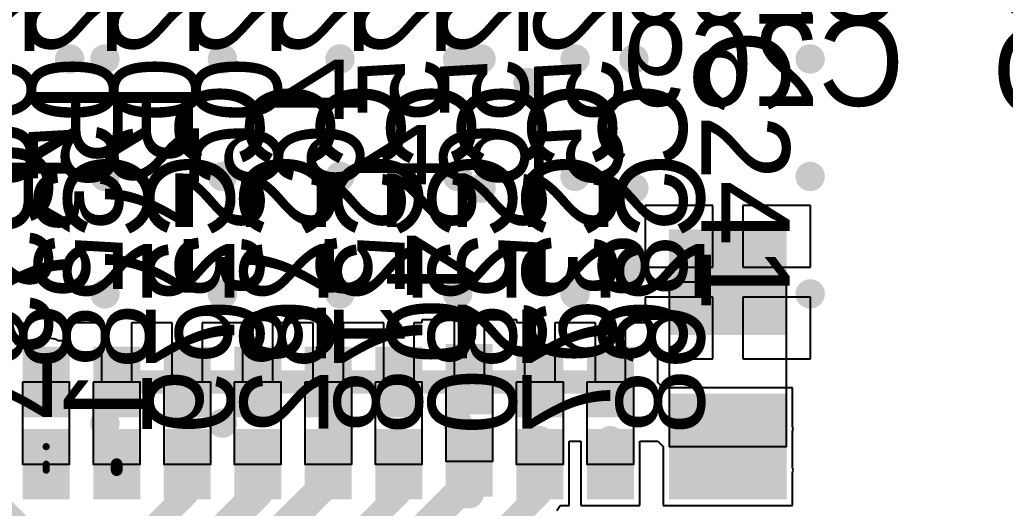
# Model space of a CAD drawing. Header units: millimetres. Extents: x 15 to 122, y 23 to 96.
# Drawn here: x 58.78 to 67.16, y 67.37 to 71.53 of the extents above; entities that cross this region are included whole.
import ezdxf

# ---------------------------------------------------------------- set-up
doc = ezdxf.new("R2010")
doc.units = ezdxf.units.MM
for name, color, linetype in [('BottomLayer', 5, 'Continuous'), ('BottomOverlay', 54, 'Continuous'), ('TopLayer', 1, 'Continuous'), ('TopOverlay', 2, 'Continuous'), ('TopPaste', 8, 'Continuous'), ('TopSolder', 216, 'Continuous'), ('Upper Modules', 80, 'Continuous')]:
    doc.layers.add(name, color=color, linetype=linetype)
doc.styles.get("Standard").update_dxf_attribs({"font": 'ARExthalf2.shx', "width": 0.1})

msp = doc.modelspace()

# ---------------------------------------------------------------- linework, layer by layer
at = {"layer": 'BottomLayer', "const_width": 0.12499848}
for points in [[(59.43750368, 71.19999983999999, 1), (59.56250215999999, 71.19999983999999, 1)], [(60.43750421999999, 71.19999983999999, 1), (60.5625027, 71.19999983999999, 1)], [(61.43750222, 71.19999983999999, 1), (61.56250069999999, 71.19999983999999, 1)], [(62.43750275999999, 71.19999983999999, 1), (62.56250124, 71.19999983999999, 1)], [(63.43750076, 71.19999983999999, 1), (63.56249923999999, 71.19999983999999, 1)], [(65.43750184, 71.19999983999999, 1), (65.56250032, 71.19999983999999, 1)], [(59.43750368, 70.1999993, 1), (59.56250215999999, 70.1999993, 1)], [(60.43750421999999, 70.1999993, 1), (60.5625027, 70.1999993, 1)], [(61.43750222, 70.1999993, 1), (61.56250069999999, 70.1999993, 1)], [(62.43750275999999, 70.1999993, 1), (62.56250124, 70.1999993, 1)], [(63.43750076, 70.20000184, 1), (63.56249923999999, 70.20000184, 1)], [(65.43750184, 70.20000184, 1), (65.56250032, 70.20000184, 1)], [(59.43750368, 69.2000013, 1), (59.56250215999999, 69.2000013, 1)], [(60.43750421999999, 69.2000013, 1), (60.5625027, 69.2000013, 1)], [(61.43750222, 69.2000013, 1), (61.56250069999999, 69.2000013, 1)], [(62.43750275999999, 69.2000013, 1), (62.56250124, 69.2000013, 1)], [(63.43750076, 69.2000013, 1), (63.56249923999999, 69.2000013, 1)], [(65.43750184, 69.2000013, 1), (65.56250032, 69.2000013, 1)], [(59.43750113999999, 68.10000096, 1), (59.56249962, 68.10000096, 1)], [(60.43750168, 68.10000096, 1), (60.56250016, 68.10000096, 1)], [(61.43749967999999, 68.10000096, 1), (61.56249816, 68.10000096, 1)], [(62.43750022, 68.10000096, 1), (62.5624987, 68.10000096, 1)]]:
    msp.add_lwpolyline(points, format="xyb", close=True, dxfattribs=at)
at = {"layer": 'TopLayer'}
for p, q in [((64.6729974, 69.95400029999999), (64.09599829999999, 69.95400029999999)), ((64.09599829999999, 69.95400029999999), (64.09599829999999, 69.4270011)), ((64.6729974, 69.4270011), (64.6729974, 69.95400029999999)), ((65.5039965, 69.95400029999999), (64.92699739999999, 69.95400029999999)), ((64.92699739999999, 69.95400029999999), (64.92699739999999, 69.4270011)), ((65.5039965, 69.4270011), (65.5039965, 69.95400029999999)), ((64.09599829999999, 69.4270011), (64.6729974, 69.4270011)), ((64.92699739999999, 69.4270011), (65.5039965, 69.4270011)), ((64.6729974, 69.1730011), (64.09599829999999, 69.1730011)), ((64.09599829999999, 69.1730011), (64.09599829999999, 68.9540023)), ((64.6729974, 68.6460019), (64.6729974, 69.1730011)), ((65.5039965, 69.1730011), (64.92699739999999, 69.1730011)), ((64.92699739999999, 69.1730011), (64.92699739999999, 68.6460019)), ((65.5039965, 68.6460019), (65.5039965, 69.1730011)), ((58.80399973999999, 68.9540023), (58.52700004, 68.9540023)), ((58.80399973999999, 68.8000021), (58.80399973999999, 68.9540023)), ((59.47299764, 68.9540023), (59.19599794, 68.9540023)), ((59.19599794, 68.9540023), (59.19599794, 68.8000021)), ((59.47299764, 68.4500028), (59.47299764, 68.9540023)), ((60.07299897999999, 68.9540023), (59.72699763999999, 68.9540023)), ((59.72699763999999, 68.9540023), (59.72699763999999, 68.4500028)), ((60.07299897999999, 68.4500028), (60.07299897999999, 68.9540023)), ((60.39599808, 68.9540023), (60.32699898, 68.9540023)), ((60.32699898, 68.9540023), (60.32699898, 68.4500028)), ((60.67299778, 68.95400484), (60.39599808, 68.95400484)), ((60.39599808, 68.95400484), (60.39599808, 68.9540023)), ((60.67299778, 68.45000533999999), (60.67299778, 68.95400484)), ((61.20399748, 68.95400484), (60.92699777999999, 68.95400484)), ((60.92699777999999, 68.95400484), (60.92699777999999, 68.45000533999999)), ((61.20399748, 68.9540023), (61.20399748, 68.95400484)), ((61.27299911999999, 68.9540023), (61.20399748, 68.9540023)), ((61.27299911999999, 68.4500028), (61.27299911999999, 68.9540023)), ((61.59599822, 68.9540023), (61.52699912, 68.9540023)), ((61.52699912, 68.9540023), (61.52699912, 68.4500028)), ((61.87299792, 68.95400484), (61.59599822, 68.95400484)), ((61.59599822, 68.95400484), (61.59599822, 68.9540023)), ((61.87299792, 68.45000533999999), (61.87299792, 68.95400484)), ((62.19599956, 68.95400484), (62.12699791999999, 68.95400484)), ((62.12699791999999, 68.95400484), (62.12699791999999, 68.45000533999999)), ((62.47299925999999, 68.97900098), (62.19599956, 68.97900098)), ((62.19599956, 68.97900098), (62.19599956, 68.95400484)), ((62.47299925999999, 68.47500148), (62.47299925999999, 68.97900098)), ((63.00399896, 68.97900098), (62.72699926, 68.97900098)), ((62.72699926, 68.97900098), (62.72699926, 68.47500148)), ((63.00399896, 68.9540023), (63.00399896, 68.97900098)), ((63.07299806, 68.9540023), (63.00399896, 68.9540023)), ((63.07299806, 68.4500028), (63.07299806, 68.9540023)), ((63.67299939999999, 68.9540023), (63.32699805999999, 68.9540023)), ((63.32699805999999, 68.9540023), (63.32699805999999, 68.4500028)), ((63.67299939999999, 68.4500028), (63.67299939999999, 68.9540023)), ((64.09599829999999, 68.9540023), (63.9269994, 68.9540023)), ((63.9269994, 68.9540023), (63.9269994, 68.4500028)), ((58.89433992, 68.8000021), (58.80399973999999, 68.8000021)), ((58.91221135999999, 68.81194264), (58.89433992, 68.8000021)), ((59.00000137999999, 68.82940513999999), (58.91221135999999, 68.81194264)), ((59.08779139999999, 68.81194264), (59.00000137999999, 68.82940513999999)), ((59.10566283999999, 68.8000021), (59.08779139999999, 68.81194264)), ((59.19599794, 68.8000021), (59.10566283999999, 68.8000021)), ((64.20399909999999, 68.44600229999999), (64.20399909999999, 68.6460019)), ((64.20399909999999, 68.6460019), (64.6729974, 68.6460019)), ((64.92699739999999, 68.6460019), (65.5039965, 68.6460019)), ((59.72699763999999, 68.4500028), (59.47299764, 68.4500028)), ((60.32699898, 68.4500028), (60.07299897999999, 68.4500028)), ((60.92699777999999, 68.45000533999999), (60.67299778, 68.45000533999999)), ((61.52699912, 68.4500028), (61.27299911999999, 68.4500028)), ((62.12699791999999, 68.45000533999999), (61.87299792, 68.45000533999999)), ((62.72699926, 68.47500148), (62.47299925999999, 68.47500148)), ((63.32699805999999, 68.4500028), (63.07299806, 68.4500028)), ((63.9269994, 68.4500028), (63.67299939999999, 68.4500028)), ((64.25000104, 68.40000289999999), (64.20399909999999, 68.44600229999999)), ((64.27471016, 68.40000035999999), (64.25000104, 68.40000289999999)), ((64.2747127, 68.40000289999999), (64.27471016, 68.40000035999999)), ((64.27471523999999, 68.40000035999999), (64.2747127, 68.40000289999999)), ((65.3499963, 68.40000035999999), (64.27471523999999, 68.40000035999999)), ((65.3499963, 68.07216763999999), (65.3499963, 68.40000035999999)), ((65.35440573999999, 68.05000106), (65.3499963, 68.07216763999999)), ((65.3499963, 68.02783448), (65.35440573999999, 68.05000106)), ((65.3499963, 67.72216834), (65.3499963, 68.02783448)), ((63.44999756, 67.40000236), (63.44999756, 67.9460033)), ((63.44999756, 67.9460033), (63.5499999, 67.9460033)), ((63.5499999, 67.9460033), (63.5499999, 67.40000236)), ((64.04999889999999, 67.40000236), (64.04999889999999, 67.9460033)), ((64.04999889999999, 67.9460033), (64.17928236, 67.9460033)), ((64.17928236, 67.9460033), (64.1792849, 67.94600075999999)), ((64.1792849, 67.94600075999999), (64.17928744, 67.9460033)), ((64.17928744, 67.9460033), (64.20399656, 67.94600075999999)), ((64.20399656, 67.94600075999999), (64.24999849999999, 67.90000135999999)), ((64.24999849999999, 67.90000135999999), (64.24999849999999, 67.40000236)), ((65.35440573999999, 67.70000175999999), (65.3499963, 67.72216834)), ((65.3499963, 67.67783518), (65.35440573999999, 67.70000175999999)), ((65.3499963, 67.40000236), (65.3499963, 67.67783518)), ((63.34419386, 67.35580636), (63.37372389999999, 67.40000236)), ((63.37372389999999, 67.40000236), (63.44999756, 67.40000236)), ((63.5499999, 67.40000236), (64.04999889999999, 67.40000236)), ((64.24999849999999, 67.40000236), (65.3499963, 67.40000236))]:
    msp.add_line(p, q, dxfattribs=at)
for points, const_width in [([(59.13750174, 71.19999983999999, 1), (59.26250022, 71.19999983999999, 1)], 0.12499848), ([(62.63750236, 71.19999983999999, 1), (62.76250083999999, 71.19999983999999, 1)], 0.12499848), ([(63.9375023, 71.19999983999999, 1), (64.06250078, 71.19999983999999, 1)], 0.12499848), ([(63.03750156, 71.00000023999999, 1), (63.16250004, 71.00000023999999, 1)], 0.12499848), ([(62.63750236, 70.0999995, 1), (62.76250083999999, 70.0999995, 1)], 0.12499848), ([(63.9375023, 70.0999995, 1), (64.06250078, 70.0999995, 1)], 0.12499848), ([(64.4875012, 69.57499928, 1), (64.61249968, 69.57499928, 1)], 0.12499848), ([(64.7875006, 69.57499928, 1), (64.91249908, 69.57499928, 1)], 0.12499848), ([(65.06250132, 69.57500182, 1), (65.1874998, 69.57500182, 1)], 0.12499848), ([(63.9375023, 69.4000009, 1), (64.06250078, 69.4000009, 1)], 0.12499848), ([(65.06250132, 69.27500241999999, 1), (65.1874998, 69.27500241999999, 1)], 0.12499848), ([(65.06250132, 68.97500302, 1), (65.1874998, 68.97500302, 1)], 0.12499848), ([(58.93750214, 68.59999995999999, 1), (59.06250061999999, 68.59999995999999, 1)], 0.12499848), ([(59.53750093999999, 68.57500381999999, 1), (59.66249942, 68.57500381999999, 1)], 0.12499848), ([(60.13750228, 68.57500381999999, 1), (60.26250075999999, 68.57500381999999, 1)], 0.12499848), ([(61.33750242, 68.57500381999999, 1), (61.46250089999999, 68.57500381999999, 1)], 0.12499848), ([(61.93750121999999, 68.57500381999999, 1), (62.0624997, 68.57500381999999, 1)], 0.12499848), ([(62.53750255999999, 68.6000025, 1), (62.66250104, 68.6000025, 1)], 0.12499848), ([(63.13750135999999, 68.57500381999999, 1), (63.26249984, 68.57500381999999, 1)], 0.12499848), ([(63.73750269999999, 68.57500381999999, 1), (63.86250118, 68.57500381999999, 1)], 0.12499848), ([(59.54999773999999, 68.4500028, 1), (59.64999753999999, 68.4500028, 1)], 0.0999998), ([(60.14999907999999, 68.4500028, 1), (60.24999888, 68.4500028, 1)], 0.0999998), ([(60.14999907999999, 68.4500028, 1), (60.24999888, 68.4500028, 1)], 0.0999998), ([(61.34999921999999, 68.4500028, 1), (61.44999902, 68.4500028, 1)], 0.0999998), ([(61.34999921999999, 68.4500028, 1), (61.44999902, 68.4500028, 1)], 0.0999998), ([(63.14999816, 68.4500028, 1), (63.24999795999999, 68.4500028, 1)], 0.0999998), ([(63.14999816, 68.4500028, 1), (63.24999795999999, 68.4500028, 1)], 0.0999998), ([(63.74999949999999, 68.4500028, 1), (63.84999929999999, 68.4500028, 1)], 0.0999998), ([(59.53750093999999, 68.32500178, 1), (59.66249942, 68.32500178, 1)], 0.12499848), ([(60.13750228, 68.32500178, 1), (60.26250075999999, 68.32500178, 1)], 0.12499848), ([(61.33750242, 68.32500178, 1), (61.46250089999999, 68.32500178, 1)], 0.12499848), ([(61.93750121999999, 68.32500178, 1), (62.0624997, 68.32500178, 1)], 0.12499848), ([(62.53750255999999, 68.35000045999999, 1), (62.66250104, 68.35000045999999, 1)], 0.12499848), ([(63.13750135999999, 68.32500178, 1), (63.26249984, 68.32500178, 1)], 0.12499848), ([(63.73750269999999, 68.32500178, 1), (63.86250118, 68.32500178, 1)], 0.12499848), ([(65.06250132, 68.05000106, 1), (65.1874998, 68.05000106, 1)], 0.12499848), ([(61.93750121999999, 67.95000126, 1), (62.0624997, 67.95000126, 1)], 0.12499848), ([(61.94999802, 67.95000126, 1), (62.04999781999999, 67.95000126, 1)], 0.0999998), ([(63.13750135999999, 67.95000126, 1), (63.26249984, 67.95000126, 1)], 0.12499848), ([(63.73750269999999, 67.95000126, 1), (63.86250118, 67.95000126, 1)], 0.12499848), ([(58.98474868, 67.89999882, 1), (59.015249, 67.89999882, 1)], 0.03050032), ([(58.98474868, 67.89999882, 1), (59.015249, 67.89999882, 1)], 0.03050032), ([(58.98475122, 67.90000135999999, 1), (59.01525153999999, 67.90000135999999, 1)], 0.03050032), ([(58.98475122, 67.90000135999999, 1), (59.01525153999999, 67.90000135999999, 1)], 0.03050032), ([(60.13750228, 67.80000156, 1), (60.26250075999999, 67.80000156, 1)], 0.12499848), ([(60.73749854, 67.79999902, 1), (60.86249702, 67.79999902, 1)], 0.12499848), ([(60.73749854, 67.79999902, 1), (60.86249702, 67.79999902, 1)], 0.12499848), ([(60.73750107999999, 67.80000156, 1), (60.86249956, 67.80000156, 1)], 0.12499848), ([(61.33750242, 67.80000156, 1), (61.46250089999999, 67.80000156, 1)], 0.12499848), ([(61.33750242, 67.80000156, 1), (61.46250089999999, 67.80000156, 1)], 0.12499848), ([(60.14999907999999, 67.79999902, 1), (60.24999888, 67.79999902, 1)], 0.0999998), ([(60.14999907999999, 67.79999902, 1), (60.24999888, 67.79999902, 1)], 0.0999998), ([(60.14999907999999, 67.75000166, 1), (60.24999888, 67.75000166, 1)], 0.0999998), ([(60.15000162, 67.80000156, 1), (60.25000142, 67.80000156, 1)], 0.0999998), ([(60.15000162, 67.80000156, 1), (60.25000142, 67.80000156, 1)], 0.0999998), ([(60.15000162, 67.75000166, 1), (60.25000142, 67.75000166, 1)], 0.0999998), ([(60.15000162, 67.75000166, 1), (60.25000142, 67.75000166, 1)], 0.0999998), ([(60.73749854, 67.75000419999999, 1), (60.86249702, 67.75000419999999, 1)], 0.12499848), ([(60.73749854, 67.75000419999999, 1), (60.86249702, 67.75000419999999, 1)], 0.12499848), ([(60.73750107999999, 67.75000419999999, 1), (60.86249956, 67.75000419999999, 1)], 0.12499848), ([(60.73750107999999, 67.75000419999999, 1), (60.86249956, 67.75000419999999, 1)], 0.12499848), ([(60.73750107999999, 67.75000419999999, 1), (60.86249956, 67.75000419999999, 1)], 0.12499848), ([(61.33749988, 67.75000419999999, 1), (61.46249836, 67.75000419999999, 1)], 0.12499848), ([(61.33750242, 67.75000166, 1), (61.46250089999999, 67.75000166, 1)], 0.12499848), ([(61.33750242, 67.75000166, 1), (61.46250089999999, 67.75000166, 1)], 0.12499848), ([(61.94999802, 67.75000419999999, 1), (62.04999781999999, 67.75000419999999, 1)], 0.0999998), ([(61.94999802, 67.75000419999999, 1), (62.04999781999999, 67.75000419999999, 1)], 0.0999998), ([(63.1500007, 67.80000156, 1), (63.2500005, 67.80000156, 1)], 0.0999998), ([(63.1500007, 67.75000166, 1), (63.2500005, 67.75000166, 1)], 0.0999998), ([(63.1500007, 67.75000166, 1), (63.2500005, 67.75000166, 1)], 0.0999998), ([(58.93750214, 67.69999922, 1), (59.06250061999999, 67.69999922, 1)], 0.12499848), ([(58.98474868, 67.75000166, 1), (59.015249, 67.75000166, 1)], 0.03050032), ([(58.98475122, 67.75000166, 1), (59.01525153999999, 67.75000166, 1)], 0.03050032), ([(58.98475122, 67.75000166, 1), (59.01525153999999, 67.75000166, 1)], 0.03050032), ([(59.53750093999999, 67.70000175999999, 1), (59.66249942, 67.70000175999999, 1)], 0.12499848), ([(59.57499895999999, 67.75000166, 1), (59.62499631999999, 67.75000166, 1)], 0.0499999), ([(59.5750015, 67.74999912, 1), (59.62499886, 67.74999912, 1)], 0.0499999), ([(59.5750015, 67.74999912, 1), (59.62499886, 67.74999912, 1)], 0.0499999), ([(65.06250132, 67.70000175999999, 1), (65.1874998, 67.70000175999999, 1)], 0.12499848), ([(58.98475122, 67.69999922, 1), (59.01525153999999, 67.69999922, 1)], 0.03050032), ([(59.5750015, 67.70000175999999, 1), (59.62499886, 67.70000175999999, 1)], 0.0499999), ([(61.33749988, 67.6000045, 1), (61.46249836, 67.6000045, 1)], 0.12499848), ([(61.33749988, 67.6000045, 1), (61.46249836, 67.6000045, 1)], 0.12499848), ([(61.33750242, 67.60000196, 1), (61.46250089999999, 67.60000196, 1)], 0.12499848), ([(61.33750242, 67.60000196, 1), (61.46250089999999, 67.60000196, 1)], 0.12499848), ([(61.33750242, 67.60000196, 1), (61.46250089999999, 67.60000196, 1)], 0.12499848), ([(60.15000162, 67.49999962, 1), (60.25000142, 67.49999962, 1)], 0.0999998), ([(60.15000162, 67.49999962, 1), (60.25000142, 67.49999962, 1)], 0.0999998), ([(60.73750107999999, 67.49999962, 1), (60.86249956, 67.49999962, 1)], 0.12499848), ([(60.73750107999999, 67.49999962, 1), (60.86249956, 67.49999962, 1)], 0.12499848), ([(61.94999802, 67.49999708, 1), (62.04999781999999, 67.49999708, 1)], 0.0999998), ([(61.94999802, 67.49999708, 1), (62.04999781999999, 67.49999708, 1)], 0.0999998), ([(62.43750022, 67.49999962, 1), (62.5624987, 67.49999962, 1)], 0.12499848), ([(62.43750022, 67.49999962, 1), (62.5624987, 67.49999962, 1)], 0.12499848), ([(62.53750002, 67.49999962, 1), (62.6624985, 67.49999962, 1)], 0.12499848), ([(62.53750002, 67.49999962, 1), (62.6624985, 67.49999962, 1)], 0.12499848), ([(62.53750255999999, 67.49999962, 1), (62.66250104, 67.49999962, 1)], 0.12499848), ([(62.53750255999999, 67.49999962, 1), (62.66250104, 67.49999962, 1)], 0.12499848), ([(63.1500007, 67.49999962, 1), (63.2500005, 67.49999962, 1)], 0.0999998), ([(63.1500007, 67.49999962, 1), (63.2500005, 67.49999962, 1)], 0.0999998)]:
    msp.add_lwpolyline(points, format="xyb", close=True, dxfattribs=dict(at, const_width=const_width))
for points, const_width in [([(59.59999764, 68.4500028), (60.19999898, 68.4500028)], 0.1999996), ([(60.19999898, 68.4500028), (61.39999912, 68.4500028)], 0.1999996), ([(61.39999912, 68.4500028), (63.19999806, 68.4500028)], 0.1999996), ([(63.19999806, 68.4500028), (63.7999994, 68.4500028)], 0.1999996), ([(61.99999792, 67.75000419999999), (61.99999792, 67.95000126)], 0.1999996), ([(58.99999884, 67.89999882), (59.00000137999999, 67.90000135999999)], 0.06100063999999999), ([(58.99999884, 67.75000166), (58.99999884, 67.89999882)], 0.06100063999999999), ([(59.00000137999999, 67.75000166), (59.00000137999999, 67.90000135999999)], 0.06100063999999999), ([(60.79999778, 67.75000419999999), (60.79999778, 67.79999902)], 0.2499995), ([(60.80000032, 67.75000419999999), (60.80000032, 67.80000156)], 0.2499995), ([(61.40000165999999, 67.75000166), (61.40000165999999, 67.80000156)], 0.2499995), ([(60.19999898, 67.79999902), (60.20000151999999, 67.80000156)], 0.1999996), ([(60.19999898, 67.75000166), (60.19999898, 67.79999902)], 0.1999996), ([(60.20000151999999, 67.75000166), (60.20000151999999, 67.80000156)], 0.1999996), ([(60.20000151999999, 67.49999962), (60.20000151999999, 67.75000166)], 0.1999996), ([(60.79999778, 67.75000419999999), (60.80000032, 67.75000419999999)], 0.2499995), ([(60.80000032, 67.49999962), (60.80000032, 67.75000419999999)], 0.2499995), ([(61.39999912, 67.6000045), (61.39999912, 67.75000419999999)], 0.2499995), ([(61.40000165999999, 67.60000196), (61.40000165999999, 67.75000166)], 0.2499995), ([(61.99999792, 67.49999708), (61.99999792, 67.75000419999999)], 0.1999996), ([(63.2000006, 67.75000166), (63.2000006, 67.80000156)], 0.1999996), ([(63.2000006, 67.49999962), (63.2000006, 67.75000166)], 0.1999996), ([(59.00000137999999, 67.69999922), (59.00000137999999, 67.75000166)], 0.06100063999999999), ([(59.59999764, 67.75000166), (59.60000017999999, 67.74999912)], 0.0999998), ([(59.60000017999999, 67.70000175999999), (59.60000017999999, 67.74999912)], 0.0999998), ([(58.40000003999999, 67.60000196), (59.00000137999999, 67.00000062)], 0.1999996), ([(60.60000072, 66.80000102), (61.40000165999999, 67.60000196)], 0.2499995), ([(61.39999912, 67.6000045), (61.40000165999999, 67.60000196)], 0.2499995), ([(59.79999977999999, 67.09999787999999), (60.20000151999999, 67.49999962)], 0.1999996), ([(60.20000151999999, 66.90000082), (60.80000032, 67.49999962)], 0.2499995), ([(61.40000165999999, 66.90000082), (61.99999792, 67.49999708)], 0.1999996), ([(61.80000086, 66.80000102), (62.49999946, 67.49999962)], 0.2499995), ([(62.49999946, 67.49999962), (62.59999926, 67.49999962)], 0.2499995), ([(62.59999926, 67.49999962), (62.60000179999999, 67.49999962)], 0.2499995), ([(62.59999926, 66.89999827999999), (63.2000006, 67.49999962)], 0.1999996)]:
    msp.add_lwpolyline(points, dxfattribs=dict(at, const_width=const_width))
for points in [[(65.2499965, 69.7000003), (64.3499983, 69.7000003), (65.2499965, 68.90000189999999), (64.3499983, 68.90000189999999)], [(59.14999854, 68.7000023), (58.84999913999999, 68.7000023), (59.14999854, 68.20000329999999), (58.84999913999999, 68.20000329999999)], [(59.74999734, 68.7000023), (59.44999794, 68.7000023), (59.74999734, 68.20000329999999), (59.44999794, 68.20000329999999)], [(60.34999868, 68.7000023), (60.04999927999999, 68.7000023), (60.34999868, 68.20000329999999), (60.04999927999999, 68.20000329999999)], [(60.94999747999999, 68.70000483999999), (60.64999808, 68.70000483999999), (60.94999747999999, 68.20000584), (60.64999808, 68.20000584)], [(61.54999882, 68.7000023), (61.24999941999999, 68.7000023), (61.54999882, 68.20000329999999), (61.24999941999999, 68.20000329999999)], [(62.14999761999999, 68.70000483999999), (61.84999822, 68.70000483999999), (62.14999761999999, 68.20000584), (61.84999822, 68.20000584)], [(62.74999896, 68.72500097999999), (62.44999955999999, 68.72500097999999), (62.74999896, 68.22500198), (62.44999955999999, 68.22500198)], [(63.34999775999999, 68.7000023), (63.04999836, 68.7000023), (63.34999775999999, 68.20000329999999), (63.04999836, 68.20000329999999)], [(63.9499991, 68.7000023), (63.6499997, 68.7000023), (63.9499991, 68.20000329999999), (63.6499997, 68.20000329999999)], [(65.2499965, 68.30000056), (64.3499983, 68.30000056), (65.2499965, 67.50000216), (64.3499983, 67.50000216)], [(62.74999896, 68.02499983999999), (62.44999955999999, 68.02499983999999), (62.74999896, 67.52500083999999), (62.44999955999999, 67.52500083999999)], [(59.14999854, 68.00000116), (58.84999913999999, 68.00000116), (59.14999854, 67.50000216), (58.84999913999999, 67.50000216)], [(59.74999734, 68.00000116), (59.44999794, 68.00000116), (59.74999734, 67.50000216), (59.44999794, 67.50000216)], [(60.34999868, 68.00000116), (60.04999927999999, 68.00000116), (60.34999868, 67.50000216), (60.04999927999999, 67.50000216)], [(60.94999747999999, 68.0000037), (60.64999808, 68.0000037), (60.94999747999999, 67.50000469999999), (60.64999808, 67.50000469999999)], [(61.54999882, 68.00000116), (61.24999941999999, 68.00000116), (61.54999882, 67.50000216), (61.24999941999999, 67.50000216)], [(62.14999761999999, 68.0000037), (61.84999822, 68.0000037), (62.14999761999999, 67.50000469999999), (61.84999822, 67.50000469999999)], [(63.34999775999999, 68.00000116), (63.04999836, 68.00000116), (63.34999775999999, 67.50000216), (63.04999836, 67.50000216)], [(63.9499991, 68.00000116), (63.6499997, 68.00000116), (63.9499991, 67.50000216), (63.6499997, 67.50000216)]]:
    msp.add_solid(points, dxfattribs=at)
at = {"layer": 'TopPaste'}
for points in [[(65.2499965, 69.7000003), (64.3499983, 69.7000003), (65.2499965, 68.90000189999999), (64.3499983, 68.90000189999999)], [(65.2499965, 69.7000003), (64.3499983, 69.7000003), (65.2499965, 68.90000189999999), (64.3499983, 68.90000189999999)], [(59.14999854, 68.7000023), (58.84999913999999, 68.7000023), (59.14999854, 68.20000329999999), (58.84999913999999, 68.20000329999999)], [(59.14999854, 68.7000023), (58.84999913999999, 68.7000023), (59.14999854, 68.20000329999999), (58.84999913999999, 68.20000329999999)], [(59.74999734, 68.7000023), (59.44999794, 68.7000023), (59.74999734, 68.20000329999999), (59.44999794, 68.20000329999999)], [(59.74999734, 68.7000023), (59.44999794, 68.7000023), (59.74999734, 68.20000329999999), (59.44999794, 68.20000329999999)], [(60.34999868, 68.7000023), (60.04999927999999, 68.7000023), (60.34999868, 68.20000329999999), (60.04999927999999, 68.20000329999999)], [(60.34999868, 68.7000023), (60.04999927999999, 68.7000023), (60.34999868, 68.20000329999999), (60.04999927999999, 68.20000329999999)], [(60.94999747999999, 68.70000483999999), (60.64999808, 68.70000483999999), (60.94999747999999, 68.20000584), (60.64999808, 68.20000584)], [(60.94999747999999, 68.70000483999999), (60.64999808, 68.70000483999999), (60.94999747999999, 68.20000584), (60.64999808, 68.20000584)], [(61.54999882, 68.7000023), (61.24999941999999, 68.7000023), (61.54999882, 68.20000329999999), (61.24999941999999, 68.20000329999999)], [(61.54999882, 68.7000023), (61.24999941999999, 68.7000023), (61.54999882, 68.20000329999999), (61.24999941999999, 68.20000329999999)], [(62.14999761999999, 68.70000483999999), (61.84999822, 68.70000483999999), (62.14999761999999, 68.20000584), (61.84999822, 68.20000584)], [(62.14999761999999, 68.70000483999999), (61.84999822, 68.70000483999999), (62.14999761999999, 68.20000584), (61.84999822, 68.20000584)], [(62.74999896, 68.72500097999999), (62.44999955999999, 68.72500097999999), (62.74999896, 68.22500198), (62.44999955999999, 68.22500198)], [(62.74999896, 68.72500097999999), (62.44999955999999, 68.72500097999999), (62.74999896, 68.22500198), (62.44999955999999, 68.22500198)], [(63.34999775999999, 68.7000023), (63.04999836, 68.7000023), (63.34999775999999, 68.20000329999999), (63.04999836, 68.20000329999999)], [(63.34999775999999, 68.7000023), (63.04999836, 68.7000023), (63.34999775999999, 68.20000329999999), (63.04999836, 68.20000329999999)], [(63.9499991, 68.7000023), (63.6499997, 68.7000023), (63.9499991, 68.20000329999999), (63.6499997, 68.20000329999999)], [(63.9499991, 68.7000023), (63.6499997, 68.7000023), (63.9499991, 68.20000329999999), (63.6499997, 68.20000329999999)], [(65.2499965, 68.30000056), (64.3499983, 68.30000056), (65.2499965, 67.50000216), (64.3499983, 67.50000216)], [(65.2499965, 68.30000056), (64.3499983, 68.30000056), (65.2499965, 67.50000216), (64.3499983, 67.50000216)], [(62.74999896, 68.02499983999999), (62.44999955999999, 68.02499983999999), (62.74999896, 67.52500083999999), (62.44999955999999, 67.52500083999999)], [(62.74999896, 68.02499983999999), (62.44999955999999, 68.02499983999999), (62.74999896, 67.52500083999999), (62.44999955999999, 67.52500083999999)], [(59.14999854, 68.00000116), (58.84999913999999, 68.00000116), (59.14999854, 67.50000216), (58.84999913999999, 67.50000216)], [(59.14999854, 68.00000116), (58.84999913999999, 68.00000116), (59.14999854, 67.50000216), (58.84999913999999, 67.50000216)], [(59.74999734, 68.00000116), (59.44999794, 68.00000116), (59.74999734, 67.50000216), (59.44999794, 67.50000216)], [(59.74999734, 68.00000116), (59.44999794, 68.00000116), (59.74999734, 67.50000216), (59.44999794, 67.50000216)], [(60.34999868, 68.00000116), (60.04999927999999, 68.00000116), (60.34999868, 67.50000216), (60.04999927999999, 67.50000216)], [(60.34999868, 68.00000116), (60.04999927999999, 68.00000116), (60.34999868, 67.50000216), (60.04999927999999, 67.50000216)], [(60.94999747999999, 68.0000037), (60.64999808, 68.0000037), (60.94999747999999, 67.50000469999999), (60.64999808, 67.50000469999999)], [(60.94999747999999, 68.0000037), (60.64999808, 68.0000037), (60.94999747999999, 67.50000469999999), (60.64999808, 67.50000469999999)], [(61.54999882, 68.00000116), (61.24999941999999, 68.00000116), (61.54999882, 67.50000216), (61.24999941999999, 67.50000216)], [(61.54999882, 68.00000116), (61.24999941999999, 68.00000116), (61.54999882, 67.50000216), (61.24999941999999, 67.50000216)], [(62.14999761999999, 68.0000037), (61.84999822, 68.0000037), (62.14999761999999, 67.50000469999999), (61.84999822, 67.50000469999999)], [(62.14999761999999, 68.0000037), (61.84999822, 68.0000037), (62.14999761999999, 67.50000469999999), (61.84999822, 67.50000469999999)], [(63.34999775999999, 68.00000116), (63.04999836, 68.00000116), (63.34999775999999, 67.50000216), (63.04999836, 67.50000216)], [(63.34999775999999, 68.00000116), (63.04999836, 68.00000116), (63.34999775999999, 67.50000216), (63.04999836, 67.50000216)], [(63.9499991, 68.00000116), (63.6499997, 68.00000116), (63.9499991, 67.50000216), (63.6499997, 67.50000216)], [(63.9499991, 68.00000116), (63.6499997, 68.00000116), (63.9499991, 67.50000216), (63.6499997, 67.50000216)]]:
    msp.add_solid(points, dxfattribs=at)
at = {"layer": 'TopSolder'}
for points in [[(65.2999964, 69.7500002), (64.29999839999999, 69.7500002), (65.2999964, 68.85000199999999), (64.29999839999999, 68.85000199999999)], [(65.2999964, 69.7500002), (64.29999839999999, 69.7500002), (65.2999964, 68.85000199999999), (64.29999839999999, 68.85000199999999)], [(62.79999886, 68.77500088), (62.39999966, 68.77500088), (62.79999886, 68.17500208), (62.39999966, 68.17500208)], [(62.79999886, 68.77500088), (62.39999966, 68.77500088), (62.79999886, 68.17500208), (62.39999966, 68.17500208)], [(59.19999843999999, 68.7500022), (58.79999924, 68.7500022), (59.19999843999999, 68.1500034), (58.79999924, 68.1500034)], [(59.19999843999999, 68.7500022), (58.79999924, 68.7500022), (59.19999843999999, 68.1500034), (58.79999924, 68.1500034)], [(59.79999724, 68.7500022), (59.39999804, 68.7500022), (59.79999724, 68.1500034), (59.39999804, 68.1500034)], [(59.79999724, 68.7500022), (59.39999804, 68.7500022), (59.79999724, 68.1500034), (59.39999804, 68.1500034)], [(60.39999857999999, 68.7500022), (59.99999938, 68.7500022), (60.39999857999999, 68.1500034), (59.99999938, 68.1500034)], [(60.39999857999999, 68.7500022), (59.99999938, 68.7500022), (60.39999857999999, 68.1500034), (59.99999938, 68.1500034)], [(60.99999738, 68.75000474), (60.59999818, 68.75000474), (60.99999738, 68.15000594), (60.59999818, 68.15000594)], [(60.99999738, 68.75000474), (60.59999818, 68.75000474), (60.99999738, 68.15000594), (60.59999818, 68.15000594)], [(61.59999871999999, 68.7500022), (61.19999952, 68.7500022), (61.59999871999999, 68.1500034), (61.19999952, 68.1500034)], [(61.59999871999999, 68.7500022), (61.19999952, 68.7500022), (61.59999871999999, 68.1500034), (61.19999952, 68.1500034)], [(62.19999752, 68.75000474), (61.79999831999999, 68.75000474), (62.19999752, 68.15000594), (61.79999831999999, 68.15000594)], [(62.19999752, 68.75000474), (61.79999831999999, 68.75000474), (62.19999752, 68.15000594), (61.79999831999999, 68.15000594)], [(63.39999766, 68.7500022), (62.99999845999999, 68.7500022), (63.39999766, 68.1500034), (62.99999845999999, 68.1500034)], [(63.39999766, 68.7500022), (62.99999845999999, 68.7500022), (63.39999766, 68.1500034), (62.99999845999999, 68.1500034)], [(63.999999, 68.7500022), (63.5999998, 68.7500022), (63.999999, 68.1500034), (63.5999998, 68.1500034)], [(63.999999, 68.7500022), (63.5999998, 68.7500022), (63.999999, 68.1500034), (63.5999998, 68.1500034)], [(65.2999964, 68.35000045999999), (64.29999839999999, 68.35000045999999), (65.2999964, 67.45000225999999), (64.29999839999999, 67.45000225999999)], [(65.2999964, 68.35000045999999), (64.29999839999999, 68.35000045999999), (65.2999964, 67.45000225999999), (64.29999839999999, 67.45000225999999)], [(59.19999843999999, 68.05000106), (58.79999924, 68.05000106), (59.19999843999999, 67.45000225999999), (58.79999924, 67.45000225999999)], [(59.19999843999999, 68.05000106), (58.79999924, 68.05000106), (59.19999843999999, 67.45000225999999), (58.79999924, 67.45000225999999)], [(59.79999724, 68.05000106), (59.39999804, 68.05000106), (59.79999724, 67.45000225999999), (59.39999804, 67.45000225999999)], [(59.79999724, 68.05000106), (59.39999804, 68.05000106), (59.79999724, 67.45000225999999), (59.39999804, 67.45000225999999)], [(60.39999857999999, 68.05000106), (59.99999938, 68.05000106), (60.39999857999999, 67.45000225999999), (59.99999938, 67.45000225999999)], [(60.39999857999999, 68.05000106), (59.99999938, 68.05000106), (60.39999857999999, 67.45000225999999), (59.99999938, 67.45000225999999)], [(60.99999738, 68.0500036), (60.59999818, 68.0500036), (60.99999738, 67.4500048), (60.59999818, 67.4500048)], [(60.99999738, 68.0500036), (60.59999818, 68.0500036), (60.99999738, 67.4500048), (60.59999818, 67.4500048)], [(61.59999871999999, 68.05000106), (61.19999952, 68.05000106), (61.59999871999999, 67.45000225999999), (61.19999952, 67.45000225999999)], [(61.59999871999999, 68.05000106), (61.19999952, 68.05000106), (61.59999871999999, 67.45000225999999), (61.19999952, 67.45000225999999)], [(62.19999752, 68.0500036), (61.79999831999999, 68.0500036), (62.19999752, 67.4500048), (61.79999831999999, 67.4500048)], [(62.19999752, 68.0500036), (61.79999831999999, 68.0500036), (62.19999752, 67.4500048), (61.79999831999999, 67.4500048)], [(62.79999886, 68.07499974), (62.39999966, 68.07499974), (62.79999886, 67.47500094), (62.39999966, 67.47500094)], [(62.79999886, 68.07499974), (62.39999966, 68.07499974), (62.79999886, 67.47500094), (62.39999966, 67.47500094)], [(63.39999766, 68.05000106), (62.99999845999999, 68.05000106), (63.39999766, 67.45000225999999), (62.99999845999999, 67.45000225999999)], [(63.39999766, 68.05000106), (62.99999845999999, 68.05000106), (63.39999766, 67.45000225999999), (62.99999845999999, 67.45000225999999)], [(63.999999, 68.05000106), (63.5999998, 68.05000106), (63.999999, 67.45000225999999), (63.5999998, 67.45000225999999)], [(63.999999, 68.05000106), (63.5999998, 68.05000106), (63.999999, 67.45000225999999), (63.5999998, 67.45000225999999)]]:
    msp.add_solid(points, dxfattribs=at)
at = {"layer": 'Upper Modules'}
for points in [[(64.29999839999999, 69.3000011), (64.29999839999999, 67.90000135999999), (65.2999964, 67.90000135999999), (65.2999964, 69.3000011)], [(58.79999924, 68.4500028), (58.79999924, 67.75000166), (59.19999843999999, 67.75000166), (59.19999843999999, 68.4500028)], [(59.39999804, 68.4500028), (59.39999804, 67.75000166), (59.79999724, 67.75000166), (59.79999724, 68.4500028)], [(59.99999938, 68.4500028), (59.99999938, 67.75000166), (60.39999857999999, 67.75000166), (60.39999857999999, 68.4500028)], [(60.59999818, 68.45000533999999), (60.59999818, 67.7500042), (60.99999738, 67.7500042), (60.99999738, 68.45000533999999)], [(61.19999952, 68.4500028), (61.19999952, 67.75000166), (61.59999871999999, 67.75000166), (61.59999871999999, 68.4500028)], [(61.79999831999999, 68.45000533999999), (61.79999831999999, 67.7500042), (62.19999752, 67.7500042), (62.19999752, 68.45000533999999)], [(62.39999966, 68.47500148), (62.39999966, 67.77500033999999), (62.79999886, 67.77500033999999), (62.79999886, 68.47500148)], [(62.99999845999999, 68.4500028), (62.99999845999999, 67.75000166), (63.39999766, 67.75000166), (63.39999766, 68.4500028)], [(63.5999998, 68.4500028), (63.5999998, 67.75000166), (63.999999, 67.75000166), (63.999999, 68.4500028)]]:
    msp.add_lwpolyline(points, close=True, dxfattribs=at)

# ---------------------------------------------------------------- texts
at = {"layer": 'BottomOverlay', "text_generation_flag": 2}
for s, rotation, p in [('C203', 90, (58.90000157999999, 72.49999978)), ('C205', 90, (59.60000017999999, 72.49999978)), ('C202', 90, (60.30000132, 72.49999978)), ('C206', 90, (60.99999991999999, 72.49999978)), ('C246', 90, (61.70000106, 72.49999978)), ('C254', 90, (62.39999966, 72.49999978)), ('C256', 90, (63.1000008, 72.49999978)), ('C255', 90, (63.90000173999999, 72.49999978)), ('C266', 360, (66.30000455999999, 71.50000177999999)), ('C269', 360, (66.30000202, 70.80000064)), ('R78', 90, (59.20000352, 70.40000144)), ('C281', 90, (59.90000212, 70.40000144)), ('C279', 90, (60.60000325999999, 70.40000144)), ('C282', 90, (61.4000042, 70.40000144)), ('C278', 90, (62.2000026, 70.40000144)), ('C280', 90, (63.00000353999999, 70.40000144)), ('C277', 90, (63.80000448, 70.40000144)), ('C268', 90, (64.60000287999999, 70.40000144))]:
    msp.add_text(s, height=0.75000104, rotation=rotation, dxfattribs=at).set_placement(p)
at = {"layer": 'TopOverlay'}
for s, rotation, p in [('C226A', 360, (67.05000052, 71.52499791999999)), ('C225A', 360, (67.05000052, 70.72499952)), ('C241', 270, (64.57500166, 71.44999933999999)), ('C236', 270, (60.10000171999999, 71.00000278)), ('C276', 270, (60.70000052, 71.00000278)), ('C251', 270, (61.30000185999999, 71.00000023999999)), ('C240', 270, (61.90000066, 71.00000278)), ('C252', 270, (62.50000199999999, 71.00000023999999)), ('C239', 270, (63.1000008, 71.00000278)), ('C286', 270, (63.70000214, 70.9999977)), ('R35', 270, (58.90000157999999, 71.00000023999999)), ('R77', 270, (59.50000038, 71.00000023999999)), ('C237', 270, (58.30000024, 70.50000124))]:
    msp.add_text(s, height=0.75000104, rotation=rotation, dxfattribs=at).set_placement(p)

doc.saveas('drawing.dxf')
